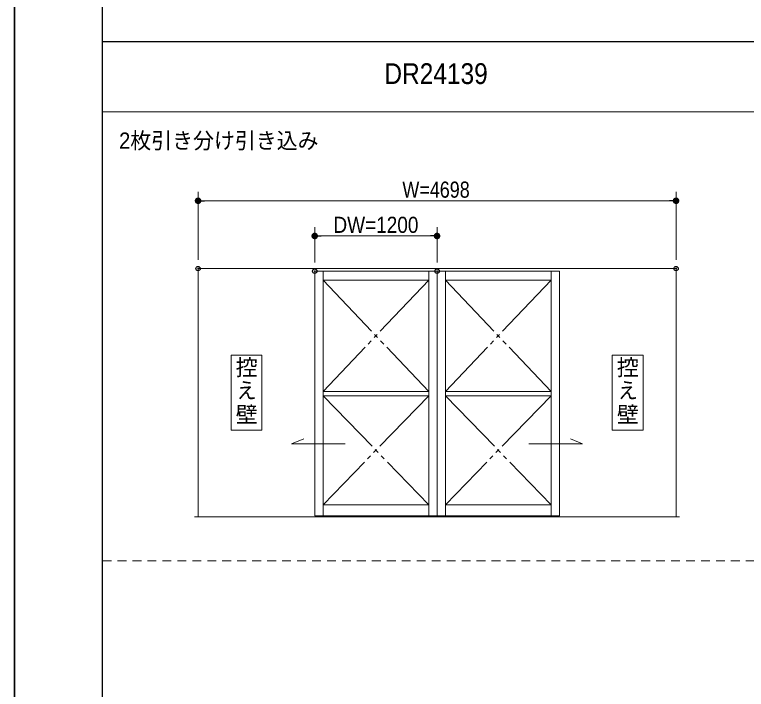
# Model space of a CAD drawing. Units: millimetres on the paper. Extents: x -303 to 303, y -152 to 152.
# Drawn here: x -289.4 to -206.2, y -75.6 to 1 of the extents above; entities that cross this region are included whole.
import ezdxf
from ezdxf.enums import TextEntityAlignment as Align

# ---------------------------------------------------------------- set-up
doc = ezdxf.new("R2010")
doc.units = ezdxf.units.MM
doc.header["$PDMODE"] = 32
doc.header["$PDSIZE"] = 0.5
doc.linetypes.add('USER1', pattern=[10.5, 8, -0.5, 0.5, -0.5, 0.5, -0.5])
doc.linetypes.add('USER2', pattern=[1.7, 1, -0.7])
for name, color, linetype, lineweight in [('0-0_3一般', 7, 'Continuous', 15), ('0-1_1図面枠', 7, 'Continuous', 20), ('0-2_2寸法-1', 7, 'Continuous', 15), ('0-3_0', 7, 'Continuous', 25)]:
    doc.layers.add(name, color=color, linetype=linetype, lineweight=lineweight)
doc.layers.add('0-4_Defpoints', color=7, linetype='Continuous')
doc.styles.add('ＭＳ Ｐゴシック', font='')
doc.styles.get('ＭＳ Ｐゴシック').set_extended_font_data('MS PGothic')

# ---------------------------------------------------------------- blocks, each defined once
blk = doc.blocks.new('グループ-3')
at = {"layer": '0-1_1図面枠', "lineweight": 35}
blk.add_lwpolyline([(-200, 138.5), (200, 138.5), (200, -138.5), (-200, -138.5)], close=True, dxfattribs=at)
blk = doc.blocks.new('図面枠')
at = {"layer": '0-1_1図面枠'}
blk.add_blockref('グループ-3', (0, 0), dxfattribs=at)
blk = doc.blocks.new('グループ-5')
at = {"layer": '0-0_3一般', "lineweight": 30}
blk.add_line((-190, -2), (190, -2), dxfattribs=at)
at = {"layer": '0-0_3一般'}
blk.add_line((-190, -10), (190, -10), dxfattribs=at)
at = {"layer": '0-0_3一般', "linetype": 'USER2'}
blk.add_line((-190, -61), (190, -61), dxfattribs=at)
at = {"layer": '0-0_3一般', "lineweight": 30}
blk.add_lwpolyline([(-190, 103), (190, 103), (190, -107), (-190, -107)], close=True, dxfattribs=at)
blk = doc.blocks.new('_Dot')
at = {"layer": '0-3_0'}
blk.add_line((-0.5, 0), (-1, 0), dxfattribs=at)
for points in [[(0, 0), (-0.5, 0), (-0.496, 0.063)], [(0, 0), (-0.496, -0.063), (-0.5, 0)], [(0, 0), (-0.496, 0.063), (-0.484, 0.124)], [(0, 0), (-0.484, -0.124), (-0.496, -0.063)], [(0, 0), (-0.484, 0.124), (-0.465, 0.184)], [(0, 0), (-0.465, -0.184), (-0.484, -0.124)], [(0, 0), (-0.465, 0.184), (-0.438, 0.241)], [(0, 0), (-0.438, -0.241), (-0.465, -0.184)], [(0, 0), (-0.438, 0.241), (-0.405, 0.294)], [(0, 0), (-0.405, -0.294), (-0.438, -0.241)], [(0, 0), (-0.405, 0.294), (-0.364, 0.342)], [(0, 0), (-0.364, -0.342), (-0.405, -0.294)], [(0, 0), (-0.364, 0.342), (-0.319, 0.385)], [(0, 0), (-0.319, -0.385), (-0.364, -0.342)], [(0, 0), (-0.319, 0.385), (-0.268, 0.422)], [(0, 0), (-0.268, -0.422), (-0.319, -0.385)], [(0, 0), (-0.268, 0.422), (-0.213, 0.452)], [(0, 0), (-0.213, -0.452), (-0.268, -0.422)], [(0, 0), (-0.213, 0.452), (-0.155, 0.476)], [(0, 0), (-0.155, -0.476), (-0.213, -0.452)], [(0, 0), (-0.155, 0.476), (-0.094, 0.491)], [(0, 0), (-0.094, -0.491), (-0.155, -0.476)], [(0, 0), (-0.094, 0.491), (-0.031, 0.499)], [(0, 0), (-0.031, -0.499), (-0.094, -0.491)], [(0, 0), (-0.031, 0.499), (0.031, 0.499)], [(0, 0), (0.031, -0.499), (-0.031, -0.499)], [(0, 0), (0.031, 0.499), (0.094, 0.491)], [(0, 0), (0.094, 0.491), (0.155, 0.476)], [(0, 0), (0.155, 0.476), (0.213, 0.452)], [(0, 0), (0.213, 0.452), (0.268, 0.422)], [(0, 0), (0.268, 0.422), (0.319, 0.385)], [(0, 0), (0.319, 0.385), (0.364, 0.342)], [(0, 0), (0.364, 0.342), (0.405, 0.294)], [(0, 0), (0.405, 0.294), (0.438, 0.241)], [(0, 0), (0.438, 0.241), (0.465, 0.184)], [(0, 0), (0.465, 0.184), (0.484, 0.124)], [(0, 0), (0.484, 0.124), (0.496, 0.063)], [(0, 0), (0.496, 0.063), (0.5, 0)], [(0, 0), (0.094, -0.491), (0.031, -0.499)], [(0, 0), (0.155, -0.476), (0.094, -0.491)], [(0, 0), (0.213, -0.452), (0.155, -0.476)], [(0, 0), (0.268, -0.422), (0.213, -0.452)], [(0, 0), (0.319, -0.385), (0.268, -0.422)], [(0, 0), (0.364, -0.342), (0.319, -0.385)], [(0, 0), (0.405, -0.294), (0.364, -0.342)], [(0, 0), (0.438, -0.241), (0.405, -0.294)], [(0, 0), (0.465, -0.184), (0.438, -0.241)], [(0, 0), (0.484, -0.124), (0.465, -0.184)], [(0, 0), (0.496, -0.063), (0.484, -0.124)], [(0, 0), (0.5, 0), (0.496, -0.063)]]:
    blk.add_solid(points, dxfattribs=at)
blk = doc.blocks.new('グループ-19')
at = {"layer": '0-0_3一般'}
blk.add_lwpolyline([(-175.407, -37.65), (-175.407, -46.15), (-171.907, -46.15), (-171.907, -37.65)], close=True, dxfattribs=at)
at = {"layer": '0-0_3一般', "style": 'ＭＳ Ｐゴシック'}
for s, p in [('控', (-174.882, -40.493)), ('壁', (-174.882, -45.846))]:
    blk.add_text(s, height=1.833, dxfattribs=at).set_placement(p, align=Align.BOTTOM_LEFT)
at = {"layer": '0-0_3一般', "style": 'ＭＳ Ｐゴシック', "width": 0.9}
blk.add_text('え', height=1.833, dxfattribs=at).set_placement((-174.762, -43.099), align=Align.BOTTOM_LEFT)
blk = doc.blocks.new('グループ-20')
at = {"layer": '0-0_3一般'}
blk.add_lwpolyline([(-132.093, -37.65), (-132.093, -46.15), (-128.593, -46.15), (-128.593, -37.65)], close=True, dxfattribs=at)
at = {"layer": '0-0_3一般', "style": 'ＭＳ Ｐゴシック'}
for s, p in [('控', (-131.567, -40.493)), ('壁', (-131.567, -45.846))]:
    blk.add_text(s, height=1.833, dxfattribs=at).set_placement(p, align=Align.BOTTOM_LEFT)
at = {"layer": '0-0_3一般', "style": 'ＭＳ Ｐゴシック', "width": 0.9}
blk.add_text('え', height=1.833, dxfattribs=at).set_placement((-131.447, -43.099), align=Align.BOTTOM_LEFT)
blk = doc.blocks.new('グループ-21')
at = {"layer": '0-0_3一般'}
for p, q in [((-179.157, -27.8), (-179.157, -56)), ((-179.157, -27.8), (-124.843, -27.8)), ((-165.901, -55.901), (-165.901, -28.098)), ((-165.901, -28.098), (-165.663, -28.098)), ((-165.663, -28.098), (-165.196, -28.098)), ((-165.196, -28.098), (-164.958, -28.098)), ((-164.988, -28.098), (-152.943, -28.098)), ((-164.958, -28.098), (-164.958, -55.901)), ((-152.943, -55.901), (-152.943, -28.098)), ((-152.238, -28.098), (-152, -28.098)), ((-152, -28.098), (-152, -55.901)), ((-152, -28.098), (-151.762, -28.098)), ((-152, -55.901), (-152, -28.098)), ((-151.762, -28.098), (-151.295, -28.098)), ((-151.295, -28.098), (-151.057, -28.098)), ((-151.086, -28.098), (-139.042, -28.098)), ((-139.042, -55.901), (-139.042, -28.098)), ((-139.042, -28.098), (-138.804, -28.098)), ((-138.804, -28.098), (-138.337, -28.098)), ((-138.337, -28.098), (-138.099, -28.098)), ((-138.099, -28.098), (-138.099, -55.901)), ((-124.843, -27.8), (-124.843, -56)), ((-152.943, -29.131), (-164.958, -29.131)), ((-139.042, -29.131), (-151.057, -29.131)), ((-152.943, -41.751), (-164.958, -41.751)), ((-164.958, -42.248), (-152.943, -42.248)), ((-139.042, -41.751), (-151.057, -41.751)), ((-151.057, -42.248), (-139.042, -42.248)), ((-168.541, -47.727), (-167.151, -47.132)), ((-136.849, -47.132), (-135.459, -47.727)), ((-168.541, -47.727), (-162.425, -47.727)), ((-141.575, -47.727), (-135.459, -47.727)), ((-164.958, -54.63), (-152.943, -54.63)), ((-151.057, -54.63), (-139.042, -54.63)), ((-179.555, -56), (-124.445, -56)), ((-165.663, -55.901), (-165.901, -55.901)), ((-152.943, -55.901), (-164.958, -55.901)), ((-152.705, -55.901), (-152.943, -55.901)), ((-152.238, -55.901), (-152.705, -55.901)), ((-152, -55.901), (-152.238, -55.901)), ((-151.762, -55.901), (-152, -55.901)), ((-151.295, -55.901), (-151.762, -55.901)), ((-139.042, -55.901), (-151.057, -55.901)), ((-138.804, -55.901), (-139.042, -55.901)), ((-138.337, -55.901), (-138.804, -55.901)), ((-138.099, -55.901), (-138.337, -55.901))]:
    blk.add_line(p, q, dxfattribs=at)
at = {"layer": '0-0_3一般', "linetype": 'USER1'}
for p, q in [((-164.958, -29.131), (-152.943, -41.751)), ((-152.943, -29.131), (-164.958, -41.751)), ((-139.042, -29.131), (-151.057, -41.751)), ((-151.057, -29.131), (-139.042, -41.751)), ((-152.943, -42.248), (-164.958, -54.63)), ((-164.958, -42.248), (-152.943, -54.63)), ((-139.042, -42.248), (-151.057, -54.63)), ((-151.057, -42.248), (-139.042, -54.63))]:
    blk.add_line(p, q, dxfattribs=at)
at = {"layer": '0-0_3一般'}
for points in [[(-152.943, -28.098), (-152.705, -28.098), (-152.238, -28.098)], [(-151.057, -28.098), (-151.057, -55.901), (-151.295, -55.901)], [(-164.958, -55.901), (-165.196, -55.901), (-165.663, -55.901)]]:
    blk.add_lwpolyline(points, dxfattribs=at)
for name in ['グループ-19', 'グループ-20']:
    blk.add_blockref(name, (0, 0), dxfattribs=at)

msp = doc.modelspace()

# ---------------------------------------------------------------- linework, layer by layer
at = {"layer": '0-2_2寸法-1'}
for p, q in [((-268.532, -26.8), (-268.532, -19.098)), ((-214.218, -26.8), (-214.218, -19.098)), ((-267.782, -20.098), (-214.968, -20.098)), ((-255.276, -27.098), (-255.276, -23.098)), ((-241.375, -27.098), (-241.375, -23.098)), ((-254.526, -24.098), (-242.125, -24.098))]:
    msp.add_line(p, q, dxfattribs=at)
at = {"layer": '0-4_Defpoints'}
for p in [(-214.218, -20.098), (-241.375, -24.098), (-268.532, -27.8), (-255.276, -28.098), (-241.375, -28.098), (-214.218, -27.8)]:
    msp.add_point(p, dxfattribs=at)

# ---------------------------------------------------------------- block references
at = {"layer": '0-0_3一般'}
for name in ['グループ-5', 'グループ-21']:
    msp.add_blockref(name, (-89.375, 0), dxfattribs=at)
at = {"layer": '0-1_1図面枠'}
msp.add_blockref('図面枠', (-89.375, 0), dxfattribs=at)
at = {"layer": '0-2_2寸法-1', "xscale": 0.7503418, "yscale": 0.7503418, "rotation": 180}
for p in [(-268.532, -20.098), (-255.276, -24.098)]:
    msp.add_blockref('_Dot', p, dxfattribs=at)
at = {"layer": '0-2_2寸法-1', "xscale": 0.7503418, "yscale": 0.7503418}
for p in [(-214.218, -20.098), (-241.375, -24.098)]:
    msp.add_blockref('_Dot', p, dxfattribs=at)

# ---------------------------------------------------------------- texts
at = {"layer": '0-0_3一般', "style": 'ＭＳ Ｐゴシック'}
for s, height, width, p in [('DR24139', 2.361, 0.9, (-247.359, -7.546)), ('2枚引き分け引き込み', 1.834, 0.95, (-277.5, -14.729))]:
    msp.add_text(s, height=height, dxfattribs=dict(at, width=width)).set_placement(p, align=Align.BOTTOM_LEFT)
at = {"layer": '0-2_2寸法-1', "style": 'ＭＳ Ｐゴシック'}
for s, width, p in [('W=4698', 0.85, (-245.313, -20.301)), ('DW=1200', 0.9, (-253.148, -24.296))]:
    msp.add_text(s, height=1.833, dxfattribs=dict(at, width=width)).set_placement(p, align=Align.BOTTOM_LEFT)

doc.saveas('drawing.dxf')
